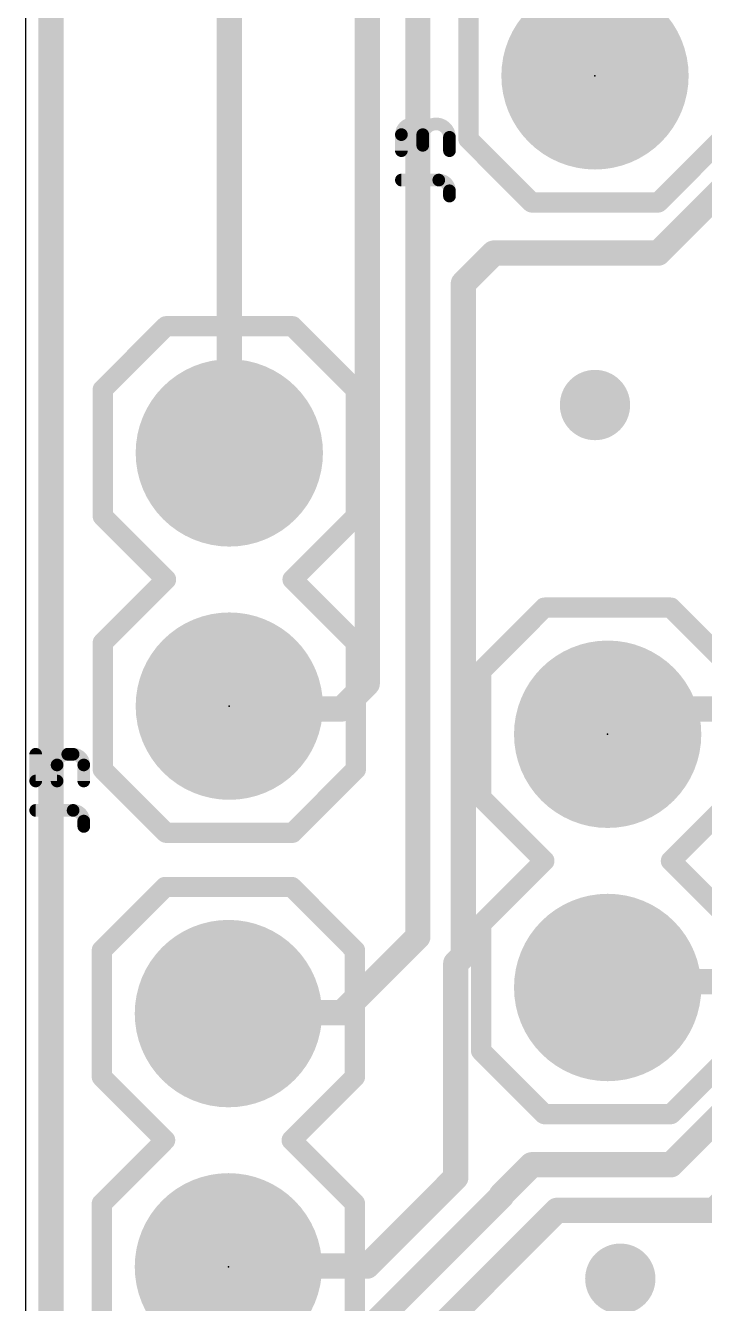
# Model space of a CAD drawing. Extents: x 0 to 1.42, y 0 to 1.2.
# Drawn here: x 0 to 0.268, y 0.295 to 0.8 of the extents above; entities that cross this region are included whole.
import ezdxf

# ---------------------------------------------------------------- set-up
doc = ezdxf.new("R2010")
doc.units = 0
for name, color, linetype in [('1', 12, 'CONTINUOUS'), ('16', 132, 'CONTINUOUS'), ('17', 110, 'CONTINUOUS'), ('18', 110, 'CONTINUOUS'), ('20', 31, 'CONTINUOUS'), ('21', 253, 'CONTINUOUS'), ('23', 53, 'CONTINUOUS'), ('25', 253, 'CONTINUOUS'), ('51', 253, 'CONTINUOUS')]:
    doc.layers.add(name, color=color, linetype=linetype)

# ---------------------------------------------------------------- blocks, each defined once
blk = doc.blocks.new('RECT')
blk.add_solid([(-0.5, -0.5), (0.5, -0.5), (-0.5, 0.5), (0.5, 0.5)])
blk = doc.blocks.new('ROUNDP')
at = {"const_width": 0.5}
blk.add_lwpolyline([(0, -0.25, 1), (0, 0.25, 1), (0, -0.25)], format="xyb", dxfattribs=at)
blk = doc.blocks.new('ROUNDV')
at = {"const_width": 0.5}
blk.add_lwpolyline([(0, -0.25, 1), (0, 0.25, 1), (0, -0.25)], format="xyb", dxfattribs=at)

msp = doc.modelspace()

# ---------------------------------------------------------------- linework, layer by layer
at = {"layer": '1', "const_width": 0.01}
for points in [[(0.01, 1.19), (0.01, 0.01)], [(0.232307, 0.422307), (0.23, 0.42)], [(0.356052, 0.422307), (0.232307, 0.422307)]]:
    msp.add_lwpolyline(points, dxfattribs=at)
at = {"layer": '1', "const_width": 0.005}
for points in [[(0.228232, 0.421768, 1), (0.231768, 0.418232)], [(0.232307, 0.424807, 1), (0.232307, 0.419807)], [(0.234075, 0.420539, 1), (0.230539, 0.424075)]]:
    msp.add_lwpolyline(points, format="xyb", dxfattribs=at)
at = {"layer": '16', "const_width": 0.01}
for points in [[(0.01, 1.19), (0.01, 0.01)], [(0.135, 0.879544), (0.135, 0.54)], [(0.080512, 0.850512), (0.080512, 0.631102)], [(0.155, 0.805), (0.155, 0.44)], [(0.295, 0.755), (0.25, 0.71)], [(0.185, 0.71), (0.173, 0.698)], [(0.25, 0.71), (0.185, 0.71)], [(0.173, 0.698), (0.173, 0.432544)], [(0.135, 0.54), (0.125, 0.53)], [(0.081614, 0.53), (0.080512, 0.531102)], [(0.125, 0.53), (0.081614, 0.53)], [(0.24, 0.53), (0.23, 0.52)], [(0.34, 0.53), (0.24, 0.53)], [(0.155, 0.44), (0.125, 0.41)], [(0.173, 0.432544), (0.17, 0.429544)], [(0.17, 0.429544), (0.17, 0.345)], [(0.080457, 0.41), (0.08015, 0.409693)], [(0.125, 0.41), (0.080457, 0.41)], [(0.34, 0.4), (0.272, 0.332)], [(0.29, 0.385), (0.255, 0.35)], [(0.2, 0.35), (0.188, 0.338)], [(0.255, 0.35), (0.2, 0.35)], [(0.17, 0.345), (0.135, 0.31)], [(0.188, 0.337544), (0.082, 0.231544)], [(0.188, 0.338), (0.188, 0.337544)], [(0.21, 0.332), (0.135, 0.257)], [(0.272, 0.332), (0.21, 0.332)], [(0.080457, 0.31), (0.08015, 0.309693)], [(0.135, 0.31), (0.080457, 0.31)]]:
    msp.add_lwpolyline(points, dxfattribs=at)
at = {"layer": '16', "const_width": 0.005}
for points in [[(0.185, 0.7125, 1), (0.185, 0.7075)], [(0.186768, 0.708232, 1), (0.183232, 0.711768)], [(0.248232, 0.711768, 1), (0.251768, 0.708232)], [(0.25, 0.7075, 1), (0.25, 0.7125)], [(0.1755, 0.698, 1), (0.1705, 0.698)], [(0.171232, 0.699768, 1), (0.174768, 0.696232)], [(0.078012, 0.631102, 1), (0.083012, 0.631102)], [(0.136768, 0.538232, 1), (0.133232, 0.541768)], [(0.1325, 0.54, 1), (0.1375, 0.54)], [(0.08228, 0.53287, 1), (0.078744, 0.529335)], [(0.081614, 0.5325, 1), (0.081614, 0.5275)], [(0.125, 0.5275, 1), (0.125, 0.5325)], [(0.24, 0.5325, 1), (0.24, 0.5275)], [(0.241768, 0.528232, 1), (0.238232, 0.531768)], [(0.079846, 0.528232, 1), (0.083382, 0.531768)], [(0.123232, 0.531768, 1), (0.126768, 0.528232)], [(0.228232, 0.521768, 1), (0.231768, 0.518232)], [(0.156768, 0.438232, 1), (0.153232, 0.441768)], [(0.1525, 0.44, 1), (0.1575, 0.44)], [(0.1725, 0.429544, 1), (0.1675, 0.429544)], [(0.1705, 0.432544, 1), (0.1755, 0.432544)], [(0.174768, 0.430776, 1), (0.171232, 0.434312)], [(0.168232, 0.431312, 1), (0.171768, 0.427776)], [(0.078382, 0.411461, 1), (0.081917, 0.407925)], [(0.080457, 0.4125, 1), (0.080457, 0.4075)], [(0.082224, 0.408232, 1), (0.078689, 0.411768)], [(0.123232, 0.411768, 1), (0.126768, 0.408232)], [(0.125, 0.4075, 1), (0.125, 0.4125)], [(0.2, 0.3525, 1), (0.2, 0.3475)], [(0.201768, 0.348232, 1), (0.198232, 0.351768)], [(0.253232, 0.351768, 1), (0.256768, 0.348232)], [(0.255, 0.3475, 1), (0.255, 0.3525)], [(0.171768, 0.343232, 1), (0.168232, 0.346768)], [(0.1675, 0.345, 1), (0.1725, 0.345)], [(0.1905, 0.338, 1), (0.1855, 0.338)], [(0.186232, 0.339768, 1), (0.189768, 0.336232)], [(0.1855, 0.337544, 1), (0.1905, 0.337544)], [(0.189768, 0.335776, 1), (0.186232, 0.339312)], [(0.21, 0.3345, 1), (0.21, 0.3295)], [(0.211768, 0.330232, 1), (0.208232, 0.333768)], [(0.270232, 0.333768, 1), (0.273768, 0.330232)], [(0.078382, 0.311461, 1), (0.081917, 0.307925)], [(0.080457, 0.3125, 1), (0.080457, 0.3075)], [(0.082224, 0.308232, 1), (0.078689, 0.311768)], [(0.133232, 0.311768, 1), (0.136768, 0.308232)], [(0.135, 0.3075, 1), (0.135, 0.3125)]]:
    msp.add_lwpolyline(points, format="xyb", dxfattribs=at)
at = {"layer": '20'}
msp.add_line((0, 1.2), (0, 0), dxfattribs=at)
at = {"layer": '21', "const_width": 0.008}
for points in [[(0.175, 0.755), (0.175, 0.805)], [(0.175, 0.755), (0.2, 0.73)], [(0.25, 0.73), (0.275, 0.755)], [(0.2, 0.73), (0.25, 0.73)], [(0.030512, 0.656102), (0.055512, 0.681102)], [(0.055512, 0.681102), (0.105512, 0.681102)], [(0.105512, 0.681102), (0.130512, 0.656102)], [(0.030512, 0.606102), (0.030512, 0.656102)], [(0.130512, 0.656102), (0.130512, 0.606102)], [(0.055512, 0.581102), (0.030512, 0.606102)], [(0.130512, 0.606102), (0.105512, 0.581102)], [(0.030512, 0.556102), (0.055512, 0.581102)], [(0.105512, 0.581102), (0.130512, 0.556102)], [(0.205, 0.57), (0.18, 0.545)], [(0.255, 0.57), (0.205, 0.57)], [(0.28, 0.545), (0.255, 0.57)], [(0.030512, 0.506102), (0.030512, 0.556102)], [(0.130512, 0.556102), (0.130512, 0.506102)], [(0.18, 0.495), (0.18, 0.545)], [(0.030512, 0.506102), (0.055512, 0.481102)], [(0.105512, 0.481102), (0.130512, 0.506102)], [(0.205, 0.47), (0.18, 0.495)], [(0.28, 0.495), (0.255, 0.47)], [(0.055512, 0.481102), (0.105512, 0.481102)], [(0.18, 0.445), (0.205, 0.47)], [(0.255, 0.47), (0.28, 0.445)], [(0.03015, 0.434693), (0.05515, 0.459693)], [(0.05515, 0.459693), (0.10515, 0.459693)], [(0.10515, 0.459693), (0.13015, 0.434693)], [(0.18, 0.395), (0.18, 0.445)], [(0.03015, 0.384693), (0.03015, 0.434693)], [(0.13015, 0.434693), (0.13015, 0.384693)], [(0.205, 0.37), (0.18, 0.395)], [(0.28, 0.395), (0.255, 0.37)], [(0.05515, 0.359693), (0.03015, 0.384693)], [(0.13015, 0.384693), (0.10515, 0.359693)], [(0.255, 0.37), (0.205, 0.37)], [(0.03015, 0.334693), (0.05515, 0.359693)], [(0.10515, 0.359693), (0.13015, 0.334693)], [(0.03015, 0.284693), (0.03015, 0.334693)], [(0.13015, 0.334693), (0.13015, 0.284693)]]:
    msp.add_lwpolyline(points, dxfattribs=at)
at = {"layer": '21', "const_width": 0.004}
for points in [[(0.176414, 0.756414, 1), (0.173586, 0.753586)], [(0.173, 0.755, 1), (0.177, 0.755)], [(0.2, 0.732, 1), (0.2, 0.728)], [(0.198586, 0.728586, 1), (0.201414, 0.731414)], [(0.248586, 0.731414, 1), (0.251414, 0.728586)], [(0.25, 0.728, 1), (0.25, 0.732)], [(0.055512, 0.683102, 1), (0.055512, 0.679102)], [(0.056926, 0.679688, 1), (0.054098, 0.682517)], [(0.106926, 0.682517, 1), (0.104098, 0.679688)], [(0.105512, 0.679102, 1), (0.105512, 0.683102)], [(0.032512, 0.656102, 1), (0.028512, 0.656102)], [(0.029098, 0.657517, 1), (0.031926, 0.654688)], [(0.132512, 0.656102, 1), (0.128512, 0.656102)], [(0.129098, 0.654688, 1), (0.131926, 0.657517)], [(0.031926, 0.607517, 1), (0.029098, 0.604688)], [(0.028512, 0.606102, 1), (0.032512, 0.606102)], [(0.128512, 0.606102, 1), (0.132512, 0.606102)], [(0.131926, 0.604688, 1), (0.129098, 0.607517)], [(0.056926, 0.579688, 1), (0.054098, 0.582517)], [(0.054098, 0.579688, 1), (0.056926, 0.582517)], [(0.106926, 0.582517, 1), (0.104098, 0.579688)], [(0.104098, 0.582517, 1), (0.106926, 0.579688)], [(0.205, 0.572, 1), (0.205, 0.568)], [(0.206414, 0.568586, 1), (0.203586, 0.571414)], [(0.256414, 0.571414, 1), (0.253586, 0.568586)], [(0.255, 0.568, 1), (0.255, 0.572)], [(0.032512, 0.556102, 1), (0.028512, 0.556102)], [(0.029098, 0.557517, 1), (0.031926, 0.554688)], [(0.132512, 0.556102, 1), (0.128512, 0.556102)], [(0.129098, 0.554688, 1), (0.131926, 0.557517)], [(0.182, 0.545, 1), (0.178, 0.545)], [(0.178586, 0.546414, 1), (0.181414, 0.543586)], [(0.031926, 0.507517, 1), (0.029098, 0.504688)], [(0.131926, 0.504688, 1), (0.129098, 0.507517)], [(0.028512, 0.506102, 1), (0.032512, 0.506102)], [(0.128512, 0.506102, 1), (0.132512, 0.506102)], [(0.181414, 0.496414, 1), (0.178586, 0.493586)], [(0.178, 0.495, 1), (0.182, 0.495)], [(0.055512, 0.483102, 1), (0.055512, 0.479102)], [(0.054098, 0.479688, 1), (0.056926, 0.482517)], [(0.104098, 0.482517, 1), (0.106926, 0.479688)], [(0.105512, 0.479102, 1), (0.105512, 0.483102)], [(0.206414, 0.468586, 1), (0.203586, 0.471414)], [(0.203586, 0.468586, 1), (0.206414, 0.471414)], [(0.256414, 0.471414, 1), (0.253586, 0.468586)], [(0.253586, 0.471414, 1), (0.256414, 0.468586)], [(0.05515, 0.461693, 1), (0.05515, 0.457693)], [(0.056564, 0.458279, 1), (0.053735, 0.461107)], [(0.106564, 0.461107, 1), (0.103735, 0.458279)], [(0.10515, 0.457693, 1), (0.10515, 0.461693)], [(0.182, 0.445, 1), (0.178, 0.445)], [(0.178586, 0.446414, 1), (0.181414, 0.443586)], [(0.028735, 0.436107, 1), (0.031564, 0.433279)], [(0.03215, 0.434693, 1), (0.02815, 0.434693)], [(0.13215, 0.434693, 1), (0.12815, 0.434693)], [(0.128735, 0.433279, 1), (0.131564, 0.436107)], [(0.181414, 0.396414, 1), (0.178586, 0.393586)], [(0.178, 0.395, 1), (0.182, 0.395)], [(0.031564, 0.386107, 1), (0.028735, 0.383279)], [(0.131564, 0.383279, 1), (0.128735, 0.386107)], [(0.02815, 0.384693, 1), (0.03215, 0.384693)], [(0.12815, 0.384693, 1), (0.13215, 0.384693)], [(0.205, 0.372, 1), (0.205, 0.368)], [(0.203586, 0.368586, 1), (0.206414, 0.371414)], [(0.253586, 0.371414, 1), (0.256414, 0.368586)], [(0.255, 0.368, 1), (0.255, 0.372)], [(0.056564, 0.358279, 1), (0.053735, 0.361107)], [(0.106564, 0.361107, 1), (0.103735, 0.358279)], [(0.053735, 0.358279, 1), (0.056564, 0.361107)], [(0.103735, 0.361107, 1), (0.106564, 0.358279)], [(0.028735, 0.336107, 1), (0.031564, 0.333279)], [(0.03215, 0.334693, 1), (0.02815, 0.334693)], [(0.13215, 0.334693, 1), (0.12815, 0.334693)], [(0.128735, 0.333279, 1), (0.131564, 0.336107)]]:
    msp.add_lwpolyline(points, format="xyb", dxfattribs=at)
at = {"layer": '23'}
for p in [(0.225, 0.78), (0.080512, 0.531102), (0.23, 0.52), (0.08015, 0.309693)]:
    msp.add_point(p, dxfattribs=at)
at = {"layer": '25'}
for points, const_width in [([(0.156944, 0.756773, 1), (0.1485, 0.756773)], 0.005), ([(0.1675, 0.755717, 1), (0.156944, 0.755717)], 0.005), ([(0.14975, 0.756773, 1), (0.14725, 0.756773)], 0.0025), ([(0.14725, 0.756773, 1), (0.14975, 0.756773)], 0.0025), ([(0.155694, 0.756773, 1), (0.158194, 0.756773)], 0.0025), ([(0.155694, 0.755717, 1), (0.158194, 0.755717)], 0.0025), ([(0.158195, 0.756773, 1), (0.155695, 0.756773)], 0.0025), ([(0.16875, 0.755717, 1), (0.16625, 0.755717)], 0.0025), ([(0.16625, 0.755717, 1), (0.16875, 0.755717)], 0.0025), ([(0.155695, 0.75255, 1), (0.158195, 0.75255)], 0.0025), ([(0.14725, 0.750439, 1), (0.14975, 0.750439)], 0.0025), ([(0.16625, 0.750439, 1), (0.16875, 0.750439)], 0.0025), ([(0.1485, 0.740083, 1), (0.1485, 0.737583)], 0.0025), ([(0.1675, 0.734611, 0.414214), (0.163278, 0.738833)], 0.005), ([(0.163278, 0.740083, 1), (0.163278, 0.737583)], 0.0025), ([(0.163278, 0.737583, 1), (0.163278, 0.740083)], 0.0025), ([(0.16875, 0.734611, 1), (0.16625, 0.734611)], 0.0025), ([(0.16625, 0.734611, 1), (0.16875, 0.734611)], 0.0025), ([(0.16625, 0.7325, 1), (0.16875, 0.7325)], 0.0025), ([(0.005262, 0.512097, 1), (0.002762, 0.512097)], 0.0025), ([(0.016679, 0.512097, 0.414214), (0.012456, 0.507875)], 0.005), ([(0.013706, 0.507875, 1), (0.011206, 0.507875)], 0.0025), ([(0.016679, 0.513347, 1), (0.016679, 0.510847)], 0.0025), ([(0.016679, 0.510847, 1), (0.016679, 0.513347)], 0.0025), ([(0.023012, 0.507875, 0.414214), (0.01879, 0.512097)], 0.005), ([(0.01879, 0.513347, 1), (0.01879, 0.510847)], 0.0025), ([(0.01879, 0.510847, 1), (0.01879, 0.513347)], 0.0025), ([(0.024262, 0.507875, 1), (0.021762, 0.507875)], 0.0025), ([(0.011206, 0.507875, 1), (0.013706, 0.507875)], 0.0025), ([(0.021762, 0.507875, 1), (0.024262, 0.507875)], 0.0025), ([(0.004012, 0.502792, 1), (0.004012, 0.500292)], 0.0025), ([(0.002762, 0.501542, 1), (0.005262, 0.501542)], 0.0025), ([(0.011206, 0.501542, 1), (0.013706, 0.501542)], 0.0025), ([(0.012456, 0.500292, 1), (0.012456, 0.502792)], 0.0025), ([(0.021762, 0.501542, 1), (0.024262, 0.501542)], 0.0025), ([(0.004012, 0.491186, 1), (0.004012, 0.488686)], 0.0025), ([(0.023012, 0.485713, 0.414214), (0.01879, 0.489936)], 0.005), ([(0.01879, 0.491186, 1), (0.01879, 0.488686)], 0.0025), ([(0.01879, 0.488686, 1), (0.01879, 0.491186)], 0.0025), ([(0.024262, 0.485713, 1), (0.021762, 0.485713)], 0.0025), ([(0.021762, 0.485713, 1), (0.024262, 0.485713)], 0.0025), ([(0.021762, 0.483602, 1), (0.024262, 0.483602)], 0.0025)]:
    msp.add_lwpolyline(points, format="xyb", dxfattribs=dict(at, const_width=const_width))
at = {"layer": '25', "const_width": 0.005}
for points in [[(0.1485, 0.750439), (0.1485, 0.756773)], [(0.156945, 0.756773), (0.156945, 0.75255)], [(0.1675, 0.750439), (0.1675, 0.755717)], [(0.1485, 0.738833), (0.163278, 0.738833)], [(0.1675, 0.734611), (0.1675, 0.7325)], [(0.004012, 0.501542), (0.004012, 0.512097)], [(0.012456, 0.507875), (0.012456, 0.501542)], [(0.01879, 0.512097), (0.016679, 0.512097)], [(0.023012, 0.501542), (0.023012, 0.507875)], [(0.012456, 0.501542), (0.004012, 0.501542)], [(0.004012, 0.489936), (0.01879, 0.489936)], [(0.023012, 0.485713), (0.023012, 0.483602)]]:
    msp.add_lwpolyline(points, dxfattribs=at)

# ---------------------------------------------------------------- block references
at = {"layer": '17', "rotation": 180}
for p, xscale, yscale in [((0.225, 0.78), 0.074, 0.074), ((0.225, 0.78), 0.074, 0.074), ((0.225, 0.78), 0.06, 0.06), ((0.080512, 0.631102), 0.074, 0.074), ((0.080512, 0.631102), 0.074, 0.074), ((0.080512, 0.631102), 0.06, 0.06), ((0.080512, 0.531102), 0.074, 0.074), ((0.080512, 0.531102), 0.074, 0.074), ((0.080512, 0.531102), 0.06, 0.06), ((0.08015, 0.409693), 0.074, 0.074), ((0.08015, 0.409693), 0.074, 0.074), ((0.08015, 0.409693), 0.06, 0.06), ((0.08015, 0.309693), 0.074, 0.074), ((0.08015, 0.309693), 0.074, 0.074), ((0.08015, 0.309693), 0.06, 0.06)]:
    msp.add_blockref('ROUNDP', p, dxfattribs=dict(at, xscale=xscale, yscale=yscale))
at = {"layer": '17'}
for p, xscale, yscale in [((0.23, 0.52), 0.074, 0.074), ((0.23, 0.52), 0.074, 0.074), ((0.23, 0.52), 0.06, 0.06), ((0.23, 0.42), 0.074, 0.074), ((0.23, 0.42), 0.074, 0.074), ((0.23, 0.42), 0.06, 0.06)]:
    msp.add_blockref('ROUNDP', p, dxfattribs=dict(at, xscale=xscale, yscale=yscale))
at = {"layer": '18', "xscale": 0.02778, "yscale": 0.02778}
for p in [(0.225, 0.65), (0.225, 0.65), (0.235, 0.305), (0.235, 0.305)]:
    msp.add_blockref('ROUNDV', p, dxfattribs=at)
at = {"layer": '51', "xscale": 0.02, "yscale": 0.02}
for p, rotation in [((0.225, 0.78), 90), ((0.080512, 0.631102), 90), ((0.080512, 0.531102), 90), ((0.23, 0.52), 270), ((0.23, 0.42), 270), ((0.08015, 0.409693), 90), ((0.08015, 0.309693), 90)]:
    msp.add_blockref('RECT', p, dxfattribs=dict(at, rotation=rotation))

doc.saveas('drawing.dxf')
